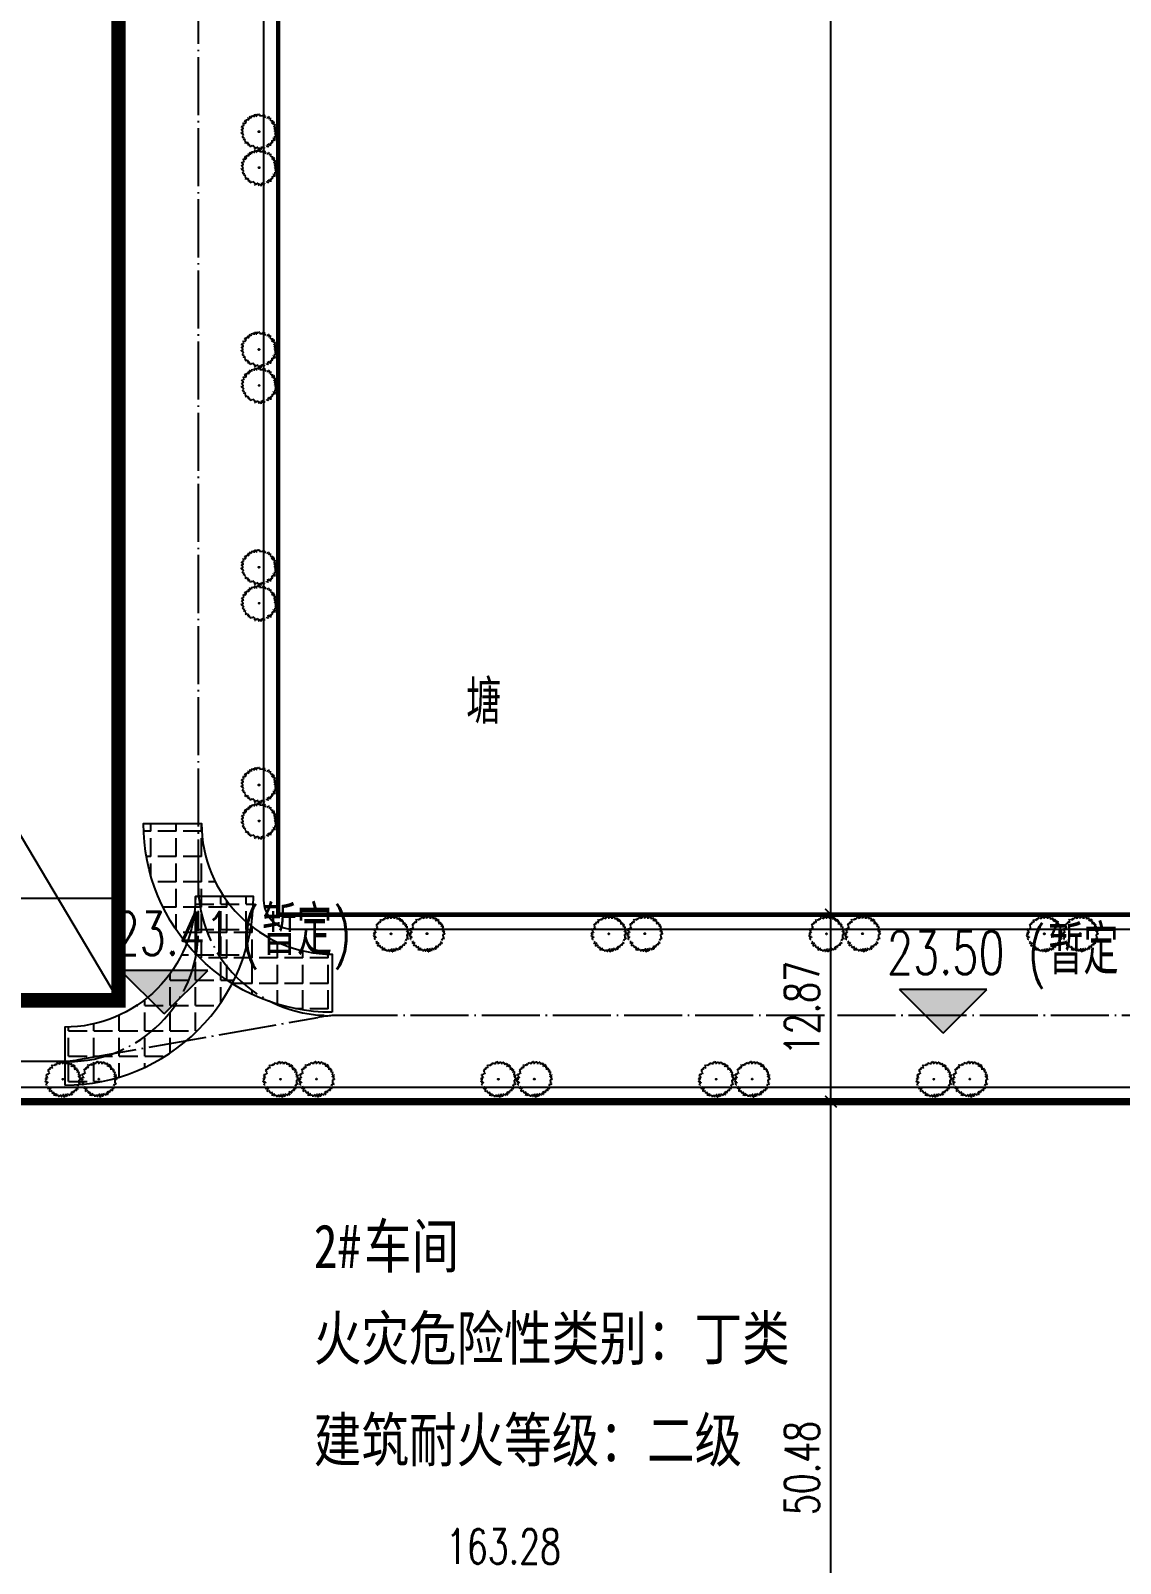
# Model space of a CAD drawing. Header units: millimetres. Extents: x 423323 to 424695, y 55333 to 56284.
# Drawn here: x 423594.9 to 423669.9, y 55814.3 to 55919.9 of the extents above; entities that cross this region are included whole.
import ezdxf
from ezdxf.enums import TextEntityAlignment as Align

# ---------------------------------------------------------------- set-up
doc = ezdxf.new("R2010")
doc.units = ezdxf.units.MM
doc.header["$LTSCALE"] = 1000
doc.linetypes.add('DASH', pattern=[0.35, 0.25, -0.1])
doc.linetypes.add('DOTE', pattern=[2.42, 2, -0.2, 0.02, -0.2])
for name, color, linetype in [('A绿-1', 82, 'Continuous'), ('DIM_COOR', 3, 'Continuous'), ('DIM_ELEV', 3, 'Continuous'), ('PUB_DIM', 3, 'Continuous'), ('PUB_TEXT', 7, 'Continuous'), ('地形图', 252, 'Continuous'), ('建设布局', 7, 'Continuous'), ('道路', 4, 'Continuous'), ('道路中心线', 1, 'DOTE')]:
    doc.layers.add(name, color=color, linetype=linetype)
doc.styles.add('_TCH_DIM', font='SIMPLEX', dxfattribs={"bigfont": 'GBCBIG'})
doc.styles.add('_TCH_DIM_T3', font='SIMPLEX', dxfattribs={"width": 0.705882, "bigfont": 'GBCBIG'})
doc.styles.add('HZ', font='rs.shx', dxfattribs={"width": 0.8, "bigfont": 'hztxt.shx'})
doc.styles.add('黑体', font='simhei.ttf', dxfattribs={"width": 0.8, "height": 3.5})
doc.linetypes.add('FENCELINE2', pattern='A,0.25,-0.1,[132,ltypeshp.shx,S=0.1,R=0,X=-0.1,Y=0],-0.1,1', length=1.45)
doc.dimstyles.new('_TCH_ARCH_M_M&&1', dxfattribs={"dimtxt": 2.38, "dimasz": 0.8, "dimexe": 2, "dimexo": 2.4, "dimgap": 0.8, "dimtad": 1, "dimzin": 0, "dimdsep": 46, "dimtxsty": '_TCH_DIM_T3', "dimblk": 'ARCHTICK', "dimcen": 0.09, "dimclrt": 7, "dimazin": 2, "dimtfac": 1, "dimtdec": 0, "dimtix": 1, "dimtmove": 2, "dimatfit": 3, "dimfxl": 0, "dimtolj": 1, "dimtzin": 0, "dimarcsym": 0})

# ---------------------------------------------------------------- blocks, each defined once
blk = doc.blocks.new('004')
at = {"layer": 'A绿-1', "color": 0}
for p, q in [((-354, 971), (-440, 997)), ((-440, 997), (-401, 899)), ((-283, 860), (-354, 971)), ((-276, 925), (-283, 860)), ((-244, 925), (-276, 925)), ((-205, 1023), (-268, 997)), ((-268, 997), (-244, 925)), ((-182, 945), (-205, 1023)), ((-134, 964), (-182, 945)), ((70, 1036), (-9, 1030)), ((-9, 1030), (-9, 991)), ((70, 977), (70, 1036)), ((93, 938), (70, 977)), ((132, 906), (93, 938)), ((179, 1023), (132, 906)), ((250, 1017), (179, 1023)), ((266, 945), (250, 1017)), ((321, 912), (266, 945)), ((360, 945), (321, 977)), ((321, 977), (321, 912)), ((360, 847), (360, 945)), ((-1068, 284), (-1052, 317)), ((-942, 226), (-1068, 284)), ((-1060, 128), (-1052, 186)), ((-966, 56), (-1060, 128)), ((-1052, 317), (-911, 278)), ((-1052, 186), (-950, 121)), ((-1052, -69), (-1052, 3)), ((-1052, 3), (-966, -3)), ((-982, 428), (-966, 461)), ((-927, 415), (-982, 428)), ((-966, 461), (-864, 454)), ((-966, -3), (-966, 56)), ((-950, 121), (-942, 226)), ((-942, 369), (-927, 415)), ((-887, 324), (-942, 369)), ((-911, 278), (-887, 324)), ((-872, 605), (-895, 533)), ((-895, 533), (-864, 481)), ((-825, 585), (-872, 605)), ((-864, 454), (-840, 461)), ((-793, 644), (-825, 585)), ((-762, 716), (-809, 677)), ((-809, 677), (-793, 644)), ((-699, 834), (-770, 749)), ((-770, 749), (-723, 742)), ((-723, 651), (-762, 716)), ((-723, 742), (-691, 683)), ((-691, 683), (-723, 651)), ((-691, 762), (-699, 834)), ((-534, 794), (-691, 762)), ((-511, 892), (-605, 840)), ((-605, 840), (-534, 794)), ((-456, 866), (-511, 892)), ((-401, 899), (-456, 866)), ((399, 814), (360, 847)), ((438, 853), (399, 814)), ((478, 827), (438, 853)), ((525, 879), (478, 827)), ((564, 847), (525, 879)), ((532, 768), (564, 847)), ((572, 703), (532, 768)), ((564, 670), (572, 703)), ((595, 638), (564, 670)), ((658, 664), (595, 638)), ((697, 618), (658, 664)), ((744, 670), (697, 618)), ((783, 605), (744, 670)), ((791, 481), (783, 605)), ((830, 500), (791, 481)), ((807, 409), (870, 487)), ((838, 343), (807, 409)), ((870, 487), (830, 500)), ((932, 363), (838, 343)), ((932, 200), (885, 200)), ((885, 200), (909, 160)), ((925, 101), (901, 69)), ((901, 69), (972, 16)), ((909, 278), (964, 311)), ((932, 232), (909, 278)), ((909, 160), (972, 160)), ((972, 160), (925, 101)), ((964, 311), (932, 363)), ((972, 16), (972, -69)), ((-1044, -154), (-1068, -193)), ((-1068, -193), (-1029, -219)), ((-989, -108), (-1052, -69)), ((-982, -173), (-1044, -154)), ((-1029, -219), (-1005, -166)), ((-1013, -278), (-989, -258)), ((-997, -310), (-1013, -278)), ((-919, -356), (-997, -310)), ((-974, -173), (-989, -108)), ((-989, -258), (-950, -278)), ((-934, -180), (-974, -173)), ((-950, -278), (-927, -251)), ((-942, -526), (-927, -480)), ((-864, -500), (-942, -526)), ((-927, -251), (-934, -180)), ((-927, -480), (-887, -441)), ((-887, -441), (-919, -356)), ((-887, -585), (-840, -533)), ((-848, -644), (-887, -585)), ((-840, -533), (-864, -500)), ((-801, -585), (-848, -644)), ((-762, -618), (-801, -585)), ((-636, -729), (-715, -657)), ((-683, -788), (-636, -729)), ((-629, -853), (-683, -788)), ((-574, -801), (-629, -853)), ((-401, -853), (-574, -801)), ((-425, -944), (-401, -853)), ((297, -833), (274, -918)), ((328, -912), (297, -833)), ((383, -892), (360, -918)), ((407, -866), (383, -892)), ((438, -873), (407, -866)), ((423, -886), (438, -873)), ((454, -918), (423, -886)), ((470, -807), (446, -801)), ((446, -801), (485, -853)), ((564, -853), (454, -918)), ((509, -794), (470, -807)), ((485, -853), (548, -833)), ((556, -735), (493, -761)), ((493, -761), (509, -794)), ((548, -833), (564, -853)), ((650, -794), (556, -735)), ((674, -761), (650, -794)), ((705, -637), (666, -683)), ((666, -683), (674, -761)), ((760, -650), (705, -637)), ((783, -618), (760, -650)), ((776, -513), (768, -552)), ((768, -552), (830, -585)), ((799, -448), (776, -513)), ((807, -618), (783, -618)), ((815, -493), (799, -448)), ((830, -585), (807, -618)), ((862, -474), (815, -493)), ((870, -278), (846, -336)), ((846, -336), (885, -435)), ((885, -435), (862, -474)), ((948, -310), (870, -278)), ((972, -69), (901, -95)), ((901, -95), (901, -180)), ((901, -180), (948, -219)), ((948, -219), (972, -271)), ((972, -271), (948, -310)), ((-385, -964), (-425, -944)), ((-338, -944), (-385, -964)), ((-299, -944), (-338, -944)), ((-260, -1010), (-299, -944)), ((-229, -912), (-260, -1010)), ((-182, -912), (-229, -912)), ((-189, -1010), (-182, -912)), ((-127, -1023), (-189, -1010)), ((-119, -938), (-127, -1023)), ((-56, -958), (-119, -938)), ((-56, -1010), (-56, -958)), ((-17, -997), (-56, -1010)), ((70, -1016), (-17, -997)), ((109, -925), (70, -951)), ((70, -951), (70, -1016)), ((132, -1023), (109, -925)), ((195, -997), (132, -1023)), ((226, -944), (164, -944)), ((164, -944), (195, -997)), ((250, -984), (226, -944)), ((297, -964), (250, -984)), ((274, -918), (297, -964)), ((360, -918), (328, -912))]:
    blk.add_line(p, q, dxfattribs=at)
blk.add_circle((-32, 10), 31.3, dxfattribs=at)
blk = doc.blocks.new('_ArchTick')
at = {"color": 0, "linetype": 'ByBlock', "const_width": 0.15}
blk.add_lwpolyline([(-0.5, -0.5), (0.5, 0.5)], dxfattribs=at)
blk = doc.blocks.new('*D81')
at = {"layer": 'Defpoints', "color": 0}
for p in [(423709.1, 55813.5), (423545.81, 55805.87), (423709.1, 55805.87)]:
    blk.add_point(p, dxfattribs=at)
at = {"layer": 'PUB_DIM', "color": 0, "lineweight": -2}
for p, q in [((423545.81, 55808.27), (423545.81, 55815.5)), ((423709.1, 55808.27), (423709.1, 55815.5)), ((423545.81, 55813.5), (423709.1, 55813.5))]:
    blk.add_line(p, q, dxfattribs=at)
at = {"layer": 'PUB_DIM', "color": 0, "lineweight": -2, "xscale": 0.8, "yscale": 0.8, "zscale": 0.8, "rotation": 180}
blk.add_blockref('_ArchTick', (423545.81, 55813.5), dxfattribs=at)
at = {"layer": 'PUB_DIM', "color": 0, "lineweight": -2, "xscale": 0.8, "yscale": 0.8, "zscale": 0.8}
blk.add_blockref('_ArchTick', (423709.1, 55813.5), dxfattribs=at)
at = {"layer": 'PUB_DIM', "color": 7, "insert": (423627.45, 55815.49), "char_height": 2.38, "attachment_point": 5, "style": '_TCH_DIM_T3'}
blk.add_mtext('\\A1;163.28', dxfattribs=at)
blk = doc.blocks.new('*D89')
at = {"layer": 'Defpoints', "color": 0}
for p in [(423642.38, 55846.13), (423650, 55846.13), (423642.38, 55795.65)]:
    blk.add_point(p, dxfattribs=at)
at = {"layer": 'PUB_DIM', "color": 0, "lineweight": -2}
for p, q in [((423644.78, 55846.13), (423652, 55846.13)), ((423650, 55795.65), (423650, 55846.13)), ((423644.78, 55795.65), (423652, 55795.65))]:
    blk.add_line(p, q, dxfattribs=at)
at = {"layer": 'PUB_DIM', "color": 0, "lineweight": -2, "xscale": 0.8, "yscale": 0.8, "zscale": 0.8}
for p, rotation in [((423650, 55846.13), 90), ((423650, 55795.65), 270)]:
    blk.add_blockref('_ArchTick', p, dxfattribs=dict(at, rotation=rotation))
at = {"layer": 'PUB_DIM', "color": 7, "insert": (423648.01, 55820.89), "char_height": 2.38, "attachment_point": 5, "rotation": 90, "style": '_TCH_DIM_T3'}
blk.add_mtext('\\A1;50.48', dxfattribs=at)
blk = doc.blocks.new('*D90')
at = {"layer": 'Defpoints', "color": 0}
for p in [(423642.38, 55859.01), (423650, 55859.01), (423642.38, 55846.13)]:
    blk.add_point(p, dxfattribs=at)
at = {"layer": 'PUB_DIM', "color": 0, "lineweight": -2}
for p, q in [((423644.78, 55859.01), (423652, 55859.01)), ((423650, 55846.13), (423650, 55859.01)), ((423644.78, 55846.13), (423652, 55846.13))]:
    blk.add_line(p, q, dxfattribs=at)
at = {"layer": 'PUB_DIM', "color": 0, "lineweight": -2, "xscale": 0.8, "yscale": 0.8, "zscale": 0.8}
for p, rotation in [((423650, 55859.01), 90), ((423650, 55846.13), 270)]:
    blk.add_blockref('_ArchTick', p, dxfattribs=dict(at, rotation=rotation))
at = {"layer": 'PUB_DIM', "color": 7, "insert": (423648.01, 55852.57), "char_height": 2.38, "attachment_point": 5, "rotation": 90, "style": '_TCH_DIM_T3'}
blk.add_mtext('\\A1;12.87', dxfattribs=at)
blk = doc.blocks.new('*D91')
at = {"layer": 'Defpoints', "color": 0}
for p in [(423642.38, 56099.48), (423650, 56099.48), (423642.38, 55859.01)]:
    blk.add_point(p, dxfattribs=at)
at = {"layer": 'PUB_DIM', "color": 0, "lineweight": -2}
for p, q in [((423644.78, 56099.48), (423652, 56099.48)), ((423650, 55859.01), (423650, 56099.48)), ((423644.78, 55859.01), (423652, 55859.01))]:
    blk.add_line(p, q, dxfattribs=at)
at = {"layer": 'PUB_DIM', "color": 0, "lineweight": -2, "xscale": 0.8, "yscale": 0.8, "zscale": 0.8}
for p, rotation in [((423650, 56099.48), 90), ((423650, 55859.01), 270)]:
    blk.add_blockref('_ArchTick', p, dxfattribs=dict(at, rotation=rotation))
at = {"layer": 'PUB_DIM', "color": 7, "insert": (423648.01, 55979.24), "char_height": 2.38, "attachment_point": 5, "rotation": 90, "style": '_TCH_DIM_T3'}
blk.add_mtext('\\A1;240.48', dxfattribs=at)
blk = doc.blocks.new('*D125')
at = {"layer": 'Defpoints', "color": 0}
for p in [(423593.34, 56107.48), (423600.93, 56107.48), (423600.93, 55853.11)]:
    blk.add_point(p, dxfattribs=at)
at = {"layer": 'PUB_DIM', "color": 0, "lineweight": -2}
for p, q in [((423598.53, 56107.48), (423591.34, 56107.48)), ((423593.34, 55853.11), (423593.34, 56107.48)), ((423598.53, 55853.11), (423591.34, 55853.11))]:
    blk.add_line(p, q, dxfattribs=at)
at = {"layer": 'PUB_DIM', "color": 0, "lineweight": -2, "xscale": 0.8, "yscale": 0.8, "zscale": 0.8}
for p, rotation in [((423593.34, 56107.48), 90), ((423593.34, 55853.11), 270)]:
    blk.add_blockref('_ArchTick', p, dxfattribs=dict(at, rotation=rotation))
at = {"layer": 'PUB_DIM', "color": 7, "insert": (423591.35, 55980.29), "char_height": 2.38, "attachment_point": 5, "rotation": 90, "style": '_TCH_DIM_T3'}
blk.add_mtext('\\A1;254.37', dxfattribs=at)
blk = doc.blocks.new('*D131')
at = {"layer": 'Defpoints', "color": 0}
for p in [(423600.93, 55860.15), (423431.61, 55853.11), (423600.93, 55853.11)]:
    blk.add_point(p, dxfattribs=at)
at = {"layer": 'PUB_DIM', "color": 0, "lineweight": -2}
for p, q in [((423431.61, 55855.51), (423431.61, 55862.15)), ((423600.93, 55855.51), (423600.93, 55862.15)), ((423431.61, 55860.15), (423600.93, 55860.15))]:
    blk.add_line(p, q, dxfattribs=at)
at = {"layer": 'PUB_DIM', "color": 0, "lineweight": -2, "xscale": 0.8, "yscale": 0.8, "zscale": 0.8, "rotation": 180}
blk.add_blockref('_ArchTick', (423431.61, 55860.15), dxfattribs=at)
at = {"layer": 'PUB_DIM', "color": 0, "lineweight": -2, "xscale": 0.8, "yscale": 0.8, "zscale": 0.8}
blk.add_blockref('_ArchTick', (423600.93, 55860.15), dxfattribs=at)
at = {"layer": 'PUB_DIM', "color": 7, "insert": (423516.27, 55862.14), "char_height": 2.38, "attachment_point": 5, "style": '_TCH_DIM_T3'}
blk.add_mtext('\\A1;169.32', dxfattribs=at)

msp = doc.modelspace()

# ---------------------------------------------------------------- hatches: boundary and pattern name
at = {"linetype": 'ByBlock'}
h = msp.add_hatch(dxfattribs=at)
h.set_pattern_fill('ANGLE', color=250, scale=0.5, angle=-20.77743, style=0)
h.set_pattern_definition([(90, (423606.6496, 55869.99), (-1.74625, -1e-09), [1.27, -0.47625]), (180, (423606.6496, 55869.99), (1e-09, -1.74625), [1.27, -0.47625])])
h.paths.add_polyline_path([(423602.65, 55865.282, 0.4142136), (423615.65, 55852.282), (423615.65, 55856.282, -0.4142136), (423606.65, 55865.282)])
h = msp.add_hatch(dxfattribs=at)
h.set_pattern_fill('ANGLE', color=250, scale=0.5, angle=-20.77743, style=0)
h.set_pattern_definition([(90, (423606.2255, 55864.965), (1.74625, -1e-09), [1.27, -0.47625]), (360, (423606.2255, 55864.965), (-1e-09, -1.74625), [1.27, -0.47625])])
h.paths.add_polyline_path([(423610.226, 55860.257, -0.4142136), (423597.226, 55847.257), (423597.226, 55851.257, 0.4142136), (423606.226, 55860.257)])
at = {"layer": 'DIM_ELEV'}
for points in [[(423604.08, 55852.167), (423607.08, 55855.167), (423601.08, 55855.167)], [(423657.737, 55850.848), (423660.737, 55853.848), (423654.737, 55853.848)]]:
    msp.add_hatch(color=256, dxfattribs=at).paths.add_polyline_path(points)

# ---------------------------------------------------------------- linework, layer by layer
at = {"color": 1, "linetype": 'DASH', "ltscale": 0.02, "const_width": 1}
msp.add_lwpolyline([(423795.015, 55713.137), (423431.612, 55713.172), (423431.612, 55853.106), (423600.93, 55853.106), (423600.93, 56107.48), (423785.939, 56107.48), (423795.015, 56099.312), (423795.015, 55713.137)], dxfattribs=at)
at = {"linetype": 'FENCELINE2', "ltscale": 0.005, "const_width": 0.1}
msp.add_lwpolyline([(423795.015, 55713.137), (423431.612, 55713.172), (423431.612, 55853.106), (423600.93, 55853.106), (423600.93, 56107.48), (423785.939, 56107.48), (423795.015, 56099.312), (423795.015, 55978.692)], dxfattribs=at)
at = {"const_width": 0.3}
msp.add_lwpolyline([(423702.41, 55859.005), (423702.41, 56099.48), (423611.93, 56099.48), (423611.93, 55859.005)], close=True, dxfattribs=at)
at = {"linetype": 'ByBlock'}
for points in [[(423615.65, 55852.282, -0.4142136), (423602.65, 55865.282), (423606.65, 55865.282, 0.4142136), (423615.65, 55856.282), (423615.65, 55852.282)], [(423597.226, 55847.257, 0.4142136), (423610.226, 55860.257), (423606.226, 55860.257, -0.4142136), (423597.226, 55851.257), (423597.226, 55847.257)]]:
    msp.add_lwpolyline(points, format="xyb", dxfattribs=at)
at = {"ltscale": 0.5, "const_width": 0.5}
msp.add_lwpolyline([(423709.095, 55795.651), (423709.095, 55846.131), (423545.812, 55846.131), (423545.812, 55795.651), (423709.095, 55795.651)], dxfattribs=at)
at = {"layer": 'DIM_COOR', "color": 3}
msp.add_line((423600.93, 55853.106), (423591.524, 55868.946), dxfattribs=at)
at = {"layer": 'DIM_ELEV'}
for p, q in [((423604.08, 55852.167), (423601.08, 55855.167)), ((423607.08, 55855.167), (423601.08, 55855.167)), ((423604.08, 55852.167), (423607.08, 55855.167)), ((423657.737, 55850.848), (423654.737, 55853.848)), ((423660.737, 55853.848), (423654.737, 55853.848)), ((423657.737, 55850.848), (423660.737, 55853.848))]:
    msp.add_line(p, q, dxfattribs=at)
at = {"layer": '建设布局', "color": 1, "linetype": 'Continuous', "flags": 128}
msp.add_lwpolyline([(423516.312, 56107.48), (423600.93, 56107.48), (423600.93, 55853.106), (423431.612, 55853.106), (423431.612, 55949.98), (423516.312, 55949.98)], close=True, dxfattribs=at)
msp.add_lwpolyline([(423516.312, 56107.48), (423600.93, 56107.48), (423600.93, 55853.106), (423431.612, 55853.106), (423431.612, 55949.98), (423516.312, 55949.98)], close=True, dxfattribs=at)
at = {"layer": '道路', "color": 4}
msp.add_line((423546.812, 55847.131), (423709.095, 55847.131), dxfattribs=at)
msp.add_lwpolyline([(423703.41, 55860.005), (423703.41, 56098.48, 0.4142136), (423701.41, 56100.48), (423612.93, 56100.48, 0.4142136), (423610.93, 56098.48), (423610.93, 55860.005, 0.4142136), (423612.93, 55858.005), (423701.41, 55858.005, 0.4142136)], format="xyb", close=True, dxfattribs=at)
at = {"layer": '道路中心线', "color": 1, "linetype": 'DOTE', "ltscale": 0.002}
for p, q in [((423606.43, 56094.48), (423606.43, 55857.88)), ((423598.209, 55849.018), (423614.651, 55851.93)), ((423776.952, 55852.068), (423616.221, 55852.068)), ((423597.43, 55848.88), (423442.112, 55848.88))]:
    msp.add_line(p, q, dxfattribs=at)
for centre, start, end in [((423615.43, 55861.068), 180, 270), ((423597.43, 55857.88), 270, 0), ((423616.221, 55843.068), 90, 100.04531), ((423596.639, 55857.88), 270, 280.04531)]:
    msp.add_arc(centre, 9, start, end, dxfattribs=at)

# ---------------------------------------------------------------- block references
at = {"layer": 'A绿-1', "xscale": 0.001167051214724779, "yscale": 0.00116705121472478, "zscale": -0.00116705121472478}
for p, rotation in [((423610.569, 55912.933), 200.3603193262186), ((423610.583, 55910.454), 200.3603193262186), ((423610.569, 55897.933), 200.3603193262186), ((423610.583, 55895.454), 200.3603193262186), ((423610.569, 55882.933), 200.3603193262186), ((423610.583, 55880.454), 200.3603193262186), ((423610.569, 55867.933), 200.3603193262186), ((423610.583, 55865.454), 200.3603193262186), ((423619.701, 55857.722), 110.3603193262186), ((423622.179, 55857.736), 110.3603193262186), ((423634.701, 55857.722), 110.3603193262186), ((423637.179, 55857.736), 110.3603193262186), ((423649.701, 55857.722), 110.3603193262186), ((423652.179, 55857.736), 110.3603193262186), ((423664.701, 55857.722), 110.3603193262186), ((423667.179, 55857.736), 110.3603193262186), ((423597.094, 55847.708), 110.3603193262186), ((423599.572, 55847.722), 110.3603193262186), ((423612.094, 55847.708), 110.3603193262186), ((423614.572, 55847.722), 110.3603193262186), ((423627.094, 55847.708), 110.3603193262186), ((423629.572, 55847.722), 110.3603193262186), ((423642.094, 55847.708), 110.3603193262186), ((423644.572, 55847.722), 110.3603193262186), ((423657.094, 55847.708), 110.3603193262186), ((423659.572, 55847.722), 110.3603193262186)]:
    msp.add_blockref('004', p, dxfattribs=dict(at, rotation=rotation))

# ---------------------------------------------------------------- texts
at = {"layer": 'PUB_TEXT'}
for s, height, style, width, p in [('(', 2.975, '_TCH_DIM', 0.705882, (423609.392, 55856.217)), (')', 2.975, '_TCH_DIM', 0.705882, (423615.707, 55856.217)), ('23.41', 2.975, '_TCH_DIM', 0.705882, (423600.592, 55856.217)), ('23.50', 2.975, '_TCH_DIM', 0.705882, (423653.867, 55854.898)), ('(', 2.975, '_TCH_DIM', 0.705882, (423663.567, 55854.898)), ('2#', 3.0042, '黑体', 0.8, (423614.382, 55834.67)), ('车间', 3.0042, '黑体', 0.8, (423617.839, 55834.67)), ('火灾危险性类别：丁类', 3.0042, '黑体', 0.8, (423614.382, 55828.326)), ('建筑耐火等级：二级', 3.0042, '黑体', 0.8, (423614.382, 55821.324))]:
    msp.add_text(s, height=height, dxfattribs=dict(at, style=style, width=width)).set_placement(p)
at = {"layer": 'PUB_TEXT', "style": '_TCH_DIM'}
for p in [(423610.792, 55856.217), (423664.967, 55854.898)]:
    msp.add_text('暂定', height=3.3759, dxfattribs=at).set_placement(p)
at = {"layer": '地形图', "color": 250, "linetype": 'Continuous', "style": 'HZ', "width": 0.8}
msp.add_text('塘', height=3, dxfattribs=at).set_placement((423626.087, 55873.83), align=Align.MIDDLE)

# ---------------------------------------------------------------- dimensions: what is measured, and where the dimension line sits
at = {"layer": 'PUB_DIM'}
for p1, p2, distance, text, picture, middle in [((423600.93, 55853.106), (423600.93, 56107.48), 7.587, '254.37', '*D125', (423591.352, 55980.293)), ((423642.381, 55859.005), (423642.381, 56099.48), -7.616, '240.48', '*D91', (423648.007, 55979.243)), ((423431.612, 55853.106), (423600.93, 55853.106), 7.046, '169.32', '*D131', (423516.271, 55862.142)), ((423642.381, 55846.131), (423642.381, 55859.005), -7.616, '12.87', '*D90', (423648.007, 55852.568)), ((423642.381, 55795.651), (423642.381, 55846.131), -7.616, '50.48', '*D89', (423648.007, 55820.891)), ((423545.812, 55805.874), (423709.095, 55805.874), 7.624, '163.28', '*D81', (423627.453, 55815.488))]:
    dim = msp.add_aligned_dim(p1=p1, p2=p2, distance=distance, text=text, dimstyle='_TCH_ARCH_M_M&&1', dxfattribs=at)
    dim.commit()
    dim.dimension.update_dxf_attribs({"geometry": picture, "text_midpoint": middle})

doc.saveas('drawing.dxf')
